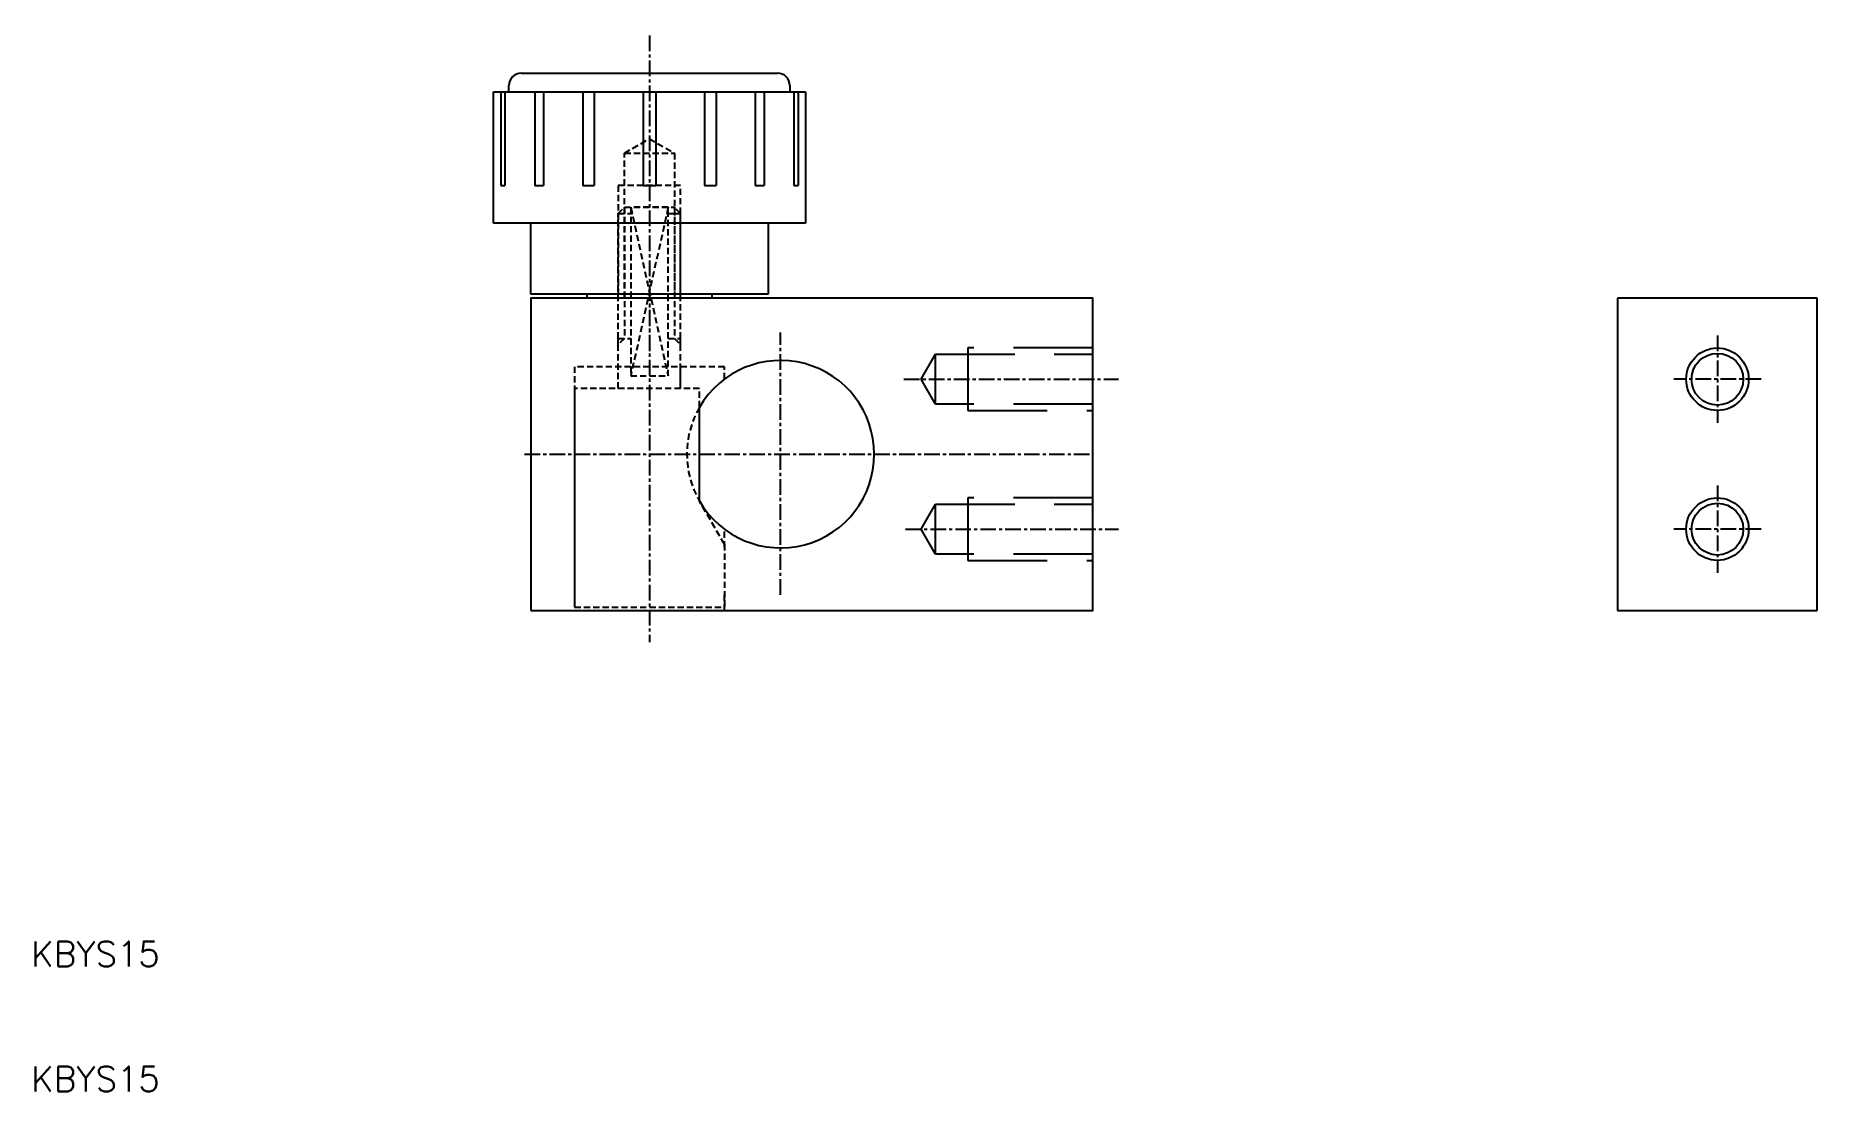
# Model space of a CAD drawing. Extents: x 10 to 153, y 10 to 95.
import ezdxf

# ---------------------------------------------------------------- set-up
doc = ezdxf.new("R2010")
doc.units = 0
for name, pattern in [('CENTER', [2, 1.25, -0.25, 0.25, -0.25]), ('DASHED', [0.75, 0.5, -0.25]), ('HIDDEN', [9.525, 6.35, -3.175])]:
    doc.linetypes.add(name, pattern=pattern)
doc.layers.get('0').update_dxf_attribs({"linetype": 'CONTINUOUS'})
doc.layers.add('CENTER', color=1, linetype='CENTER')
doc.styles.get("Standard").update_dxf_attribs({"font": 'txt.shx', "bigfont": 'bigfont.shx'})

msp = doc.modelspace()

# ---------------------------------------------------------------- linework, layer by layer
at = {"color": 7, "linetype": 'CONTINUOUS'}
for p, q in [((49.25, 91.5), (69.75, 91.5)), ((47, 79.5), (47, 90)), ((47, 90), (48.25, 90)), ((47.59, 90), (47.59, 82.5)), ((47.93, 90), (47.93, 82.5)), ((48.25, 90), (48.25, 90.5)), ((48.25, 90), (70.75, 90)), ((50.31, 90), (50.31, 82.5)), ((51.02, 90), (51.02, 82.5)), ((54.16, 90), (54.16, 82.5)), ((55.08, 90), (55.08, 82.5)), ((59, 90), (59, 82.5)), ((60, 90), (60, 82.5)), ((63.92, 90), (63.92, 82.5)), ((64.84, 90), (64.84, 82.5)), ((67.98, 90), (67.98, 82.5)), ((68.69, 90), (68.69, 82.5)), ((70.75, 90.5), (70.75, 90)), ((70.75, 90), (72, 90)), ((71.07, 90), (71.07, 82.5)), ((71.41, 90), (71.41, 82.5)), ((72, 90), (72, 79.5)), ((47.59, 82.5), (47.93, 82.5)), ((50.31, 82.5), (51.02, 82.5)), ((54.16, 82.5), (55.08, 82.5)), ((59, 82.5), (60, 82.5)), ((63.92, 82.5), (64.84, 82.5)), ((67.98, 82.5), (68.69, 82.5)), ((71.07, 82.5), (71.41, 82.5)), ((50, 79.5), (47, 79.5)), ((69, 79.5), (50, 79.5)), ((50, 73.8), (50, 79.5)), ((72, 79.5), (69, 79.5)), ((69, 79.5), (69, 73.8)), ((54.5, 73.8), (50, 73.8)), ((54.5, 73.5), (54.5, 73.8)), ((64.5, 73.8), (54.5, 73.8)), ((64.5, 73.5), (54.5, 73.5)), ((64.5, 73.8), (64.5, 73.5)), ((69, 73.8), (64.5, 73.8)), ((153.03, 73.5), (137.03, 73.5)), ((137.03, 73.5), (137.03, 48.5)), ((153.03, 48.5), (153.03, 73.5)), ((63.5, 57.26), (63.5, 64.74)), ((137.03, 48.5), (153.03, 48.5))]:
    msp.add_line(p, q, dxfattribs=at)
at = {"color": 3, "linetype": 'DASHED'}
for p, q in [((57.5, 85.1), (59.5, 86.25)), ((59.5, 86.25), (61.5, 85.1)), ((57.5, 73.5), (57.5, 85.1)), ((57.5, 85.1), (61.5, 85.1)), ((61.5, 85.1), (61.5, 73.5)), ((57, 82.5), (57, 73.5)), ((62, 82.5), (57, 82.5)), ((62, 73.5), (62, 82.5)), ((57, 80.27), (57.49, 80.76)), ((57, 80.27), (57.49, 80.76)), ((57, 80.27), (58.13, 80.27)), ((57, 70.26), (57, 80.27)), ((57, 80.27), (58, 80.27)), ((57, 70.26), (57, 80.27)), ((57.49, 80.76), (61.51, 80.76)), ((57.49, 80.76), (57.49, 70.26)), ((57.49, 80.76), (61.51, 80.76)), ((57.49, 80.76), (57.49, 70.26)), ((61, 80.76), (58, 67.26)), ((58, 80.76), (61, 67.26)), ((61, 80.76), (58, 80.76)), ((58, 80.76), (58, 67.26)), ((60.87, 80.27), (62, 80.27)), ((61, 67.26), (61, 80.76)), ((61, 80.27), (62, 80.27)), ((62, 80.27), (61.51, 80.76)), ((61.51, 80.76), (61.51, 70.26)), ((62, 80.27), (61.51, 80.76)), ((61.51, 80.76), (61.51, 70.26)), ((62, 70.26), (62, 80.27)), ((62, 70.26), (62, 80.27)), ((57, 69.77), (57, 70.26)), ((57.49, 70.26), (57, 69.77)), ((57, 69.77), (57, 70.26)), ((57.49, 70.26), (57, 69.77)), ((57, 70.26), (58, 70.26)), ((61, 70.26), (62, 70.26)), ((61, 70.26), (62, 70.26)), ((61.51, 70.26), (62, 69.77)), ((61.51, 70.26), (62, 69.77)), ((62, 69.77), (62, 70.26)), ((62, 69.77), (62, 70.26)), ((57, 66.26), (57, 69.77)), ((57, 66.26), (57, 69.77)), ((62, 66.26), (62, 69.77)), ((62, 66.26), (62, 69.77)), ((58, 67.26), (61, 67.26)), ((62, 66.5), (62, 68.01)), ((53.5, 66.5), (53.5, 50)), ((53.5, 66.26), (53.5, 48.76)), ((63.5, 66.26), (53.5, 66.26)), ((62, 66.26), (57, 66.26)), ((62, 66.26), (57, 66.26)), ((63.5, 57.26), (63.5, 66.26)), ((65.5, 53.79), (63.5, 57.26)), ((65.5, 53.79), (65.5, 48.76)), ((53.5, 48.76), (65.5, 48.76))]:
    msp.add_line(p, q, dxfattribs=at)
at = {"color": 3, "linetype": 'HIDDEN'}
for p, q in [((81.25, 67), (82.4, 69)), ((82.4, 65), (82.4, 69)), ((82.4, 69), (95, 69)), ((85, 69.5), (85, 64.5)), ((95, 69.5), (85, 69.5)), ((82.4, 65), (81.25, 67)), ((95, 65), (82.4, 65)), ((85, 64.5), (95, 64.5)), ((85, 57.5), (85, 52.5)), ((95, 57.5), (85, 57.5)), ((81.25, 55), (82.4, 57)), ((82.4, 53), (82.4, 57)), ((82.4, 57), (95, 57)), ((82.4, 53), (81.25, 55)), ((95, 53), (82.4, 53)), ((85, 52.5), (95, 52.5))]:
    msp.add_line(p, q, dxfattribs=at)
at = {"color": 7, "linetype": 'CONTINUOUS'}
msp.add_lwpolyline([(50, 48.5), (95, 48.5), (95, 73.5), (50, 73.5)], close=True, dxfattribs=at)
at = {"color": 3, "linetype": 'DASHED'}
for points in [[(65.5, 67), (65.5, 68), (53.5, 68), (53.5, 48.5)], [(65.5, 53.55), (65.5, 55)], [(53.5, 48.5), (65.5, 48.5), (65.5, 49.95)]]:
    msp.add_lwpolyline(points, dxfattribs=at)
at = {"color": 3, "linetype": 'CONTINUOUS'}
for centre in [(145.03, 67), (145.03, 55)]:
    msp.add_circle(centre, 2.5, dxfattribs=at)
at = {"color": 7, "linetype": 'CONTINUOUS'}
for centre in [(145.03, 67), (145.03, 55)]:
    msp.add_circle(centre, 2.07, dxfattribs=at)
for centre, radius, start, end in [((49.25, 90.5), 1, 90, 180), ((69.75, 90.5), 1, 0, 90), ((70, 61), 7.5, 209.9264, 150.0736)]:
    msp.add_arc(centre, radius, start, end, dxfattribs=at)
at = {"color": 3, "linetype": 'DASHED'}
msp.add_arc((70, 61), 7.5, 150.0736, 209.9264, dxfattribs=at)
at = {"layer": 'CENTER', "color": 1, "linetype": 'CENTER'}
for p, q in [((59.5, 94.5), (59.5, 69)), ((59.5, 74.55), (59.5, 45.96)), ((70, 49.75), (70, 70.75)), ((145.03, 70.5), (145.03, 63.5)), ((79.88, 67), (97.06, 67)), ((148.53, 67), (141.53, 67)), ((49.5, 61), (95, 61)), ((145.03, 58.5), (145.03, 51.5)), ((80, 55), (97.06, 55)), ((148.53, 55), (141.53, 55))]:
    msp.add_line(p, q, dxfattribs=at)

# ---------------------------------------------------------------- texts
at = {"color": 7, "linetype": 'CONTINUOUS'}
for p in [(10, 20), (10, 10)]:
    msp.add_text('KBYS15', height=2, dxfattribs=at).set_placement(p)

doc.saveas('drawing.dxf')
